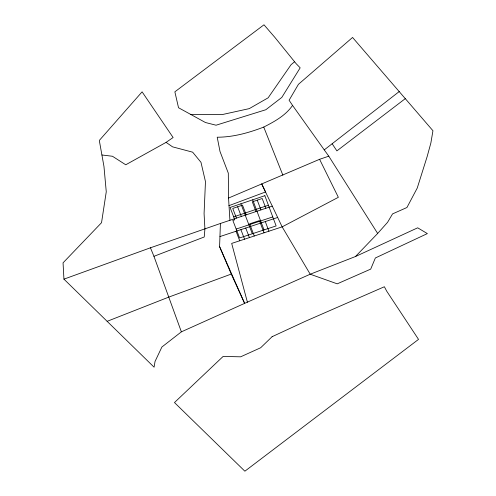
<?xml version="1.0" encoding="UTF-8"?>
<svg xmlns="http://www.w3.org/2000/svg" width="496" height="496" viewBox="0 0 496 496"><rect width="100%" height="100%" fill="white"/><g stroke="black" fill="none" stroke-linecap="round" stroke-linejoin="round"><path stroke-width="0.74" d="M229.915 220.298L228.557 198.047L261.721 183.935L282.15 226.864L310.217 274.214L337.23 283.836L370.698 269.117L375.36 257.976L427.36 233.597L417.688 227.813L355.471 256.519L310.217 274.214L244.627 303.378L231.254 274.065L219.579 246.605L220.416 223.473L272.261 206.131M355.471 256.519L377.661 233.455L387.562 222.332L392.559 213.894L406.943 207.508L417.241 188.058L427.137 156.624L430.863 143.015L432.946 130.739L352.557 37.454L298.437 84.314L289.094 100.242L292.559 105.419C285.541 115.587 274.493 121.576 263.742 127.069C248.924 132.792 233.188 137.2 217.211 137.218L220.007 151.491L228.303 173.141L228.557 198.047M294.581 61.746L291.065 64.697L268.144 97.811L249.283 108.618L222.413 114.539L190.687 114.402L178.529 107.744L174.865 91.822L263.984 24.8L274.92 37.454L296.118 63.643L300.179 67.822L281.809 97.421L265.813 109.74L216.051 125.209L205.443 122.518L190.687 114.402M377.661 233.455L328.78 156.178L324.254 149.885L399.28 91.512M219.579 246.605L244.627 303.378L181.375 331.836L161.894 347.014L155.025 361.497L154.089 367.189L63.941 279.143L63.054 262.83L101.531 222.704L106.262 191.785L103.962 166.451L99.51 141.589L99.591 140.126L142.098 91.841L173.11 137.522L166.092 142.371L125.748 164.784L112.456 156.265L101.978 154.988M405.375 98.574L336.889 150.889L332.165 143.766M261.721 183.935L319.591 159.297L328.78 156.178M107.161 321.321L168.851 297.079L231.254 274.065M63.941 279.143L150.443 247.795L153.946 256.314L204.222 236.989L204.916 229.009L204.079 213.534L205.468 181.623L200.973 162.304L192.659 152.179L172.571 146.847L166.092 142.371M228.904 205.673L265.515 191.983L261.838 184.171M220.416 223.473L150.443 247.795M233.684 216.87L268.41 205.232M236.164 229.053L272.769 216.919M219.945 236.573L277.667 217.471M292.559 105.419L324.254 149.885M319.591 159.297L338.353 197.309L282.15 226.864L231.682 243.412L247.423 302.25M263.742 127.069L282.875 175.193M236.046 231.248L239.717 240.777M236.462 218.11L232.748 208.438L242.513 205.139L246.208 214.849M240.889 229.642L244.553 239.196M254.256 236.009L249.631 223.845L259.408 220.596L264.021 232.81M240.895 203.8L252.309 233.765M237.627 206.789L241.329 216.479M245.743 228.036L249.395 237.603M252.681 199.814L264.027 229.915M256.004 211.569L252.328 201.829L262.204 198.493L265.856 208.277M257.257 200.161L260.927 209.926M265.298 221.563L268.919 231.204M153.946 256.314L181.375 331.836M272.118 336.691L260.66 347.758L240.641 356.816L223.132 356.426L174.468 402.554L244.869 471.2L418.525 339.382L386.725 291.189L384.375 286.744L305.381 321.272L272.118 336.691M264.858 195.697L230.07 207.458L234.794 219.759L232.841 220.41L239.593 237.944L276.129 225.934L264.858 195.697"/></g></svg>
